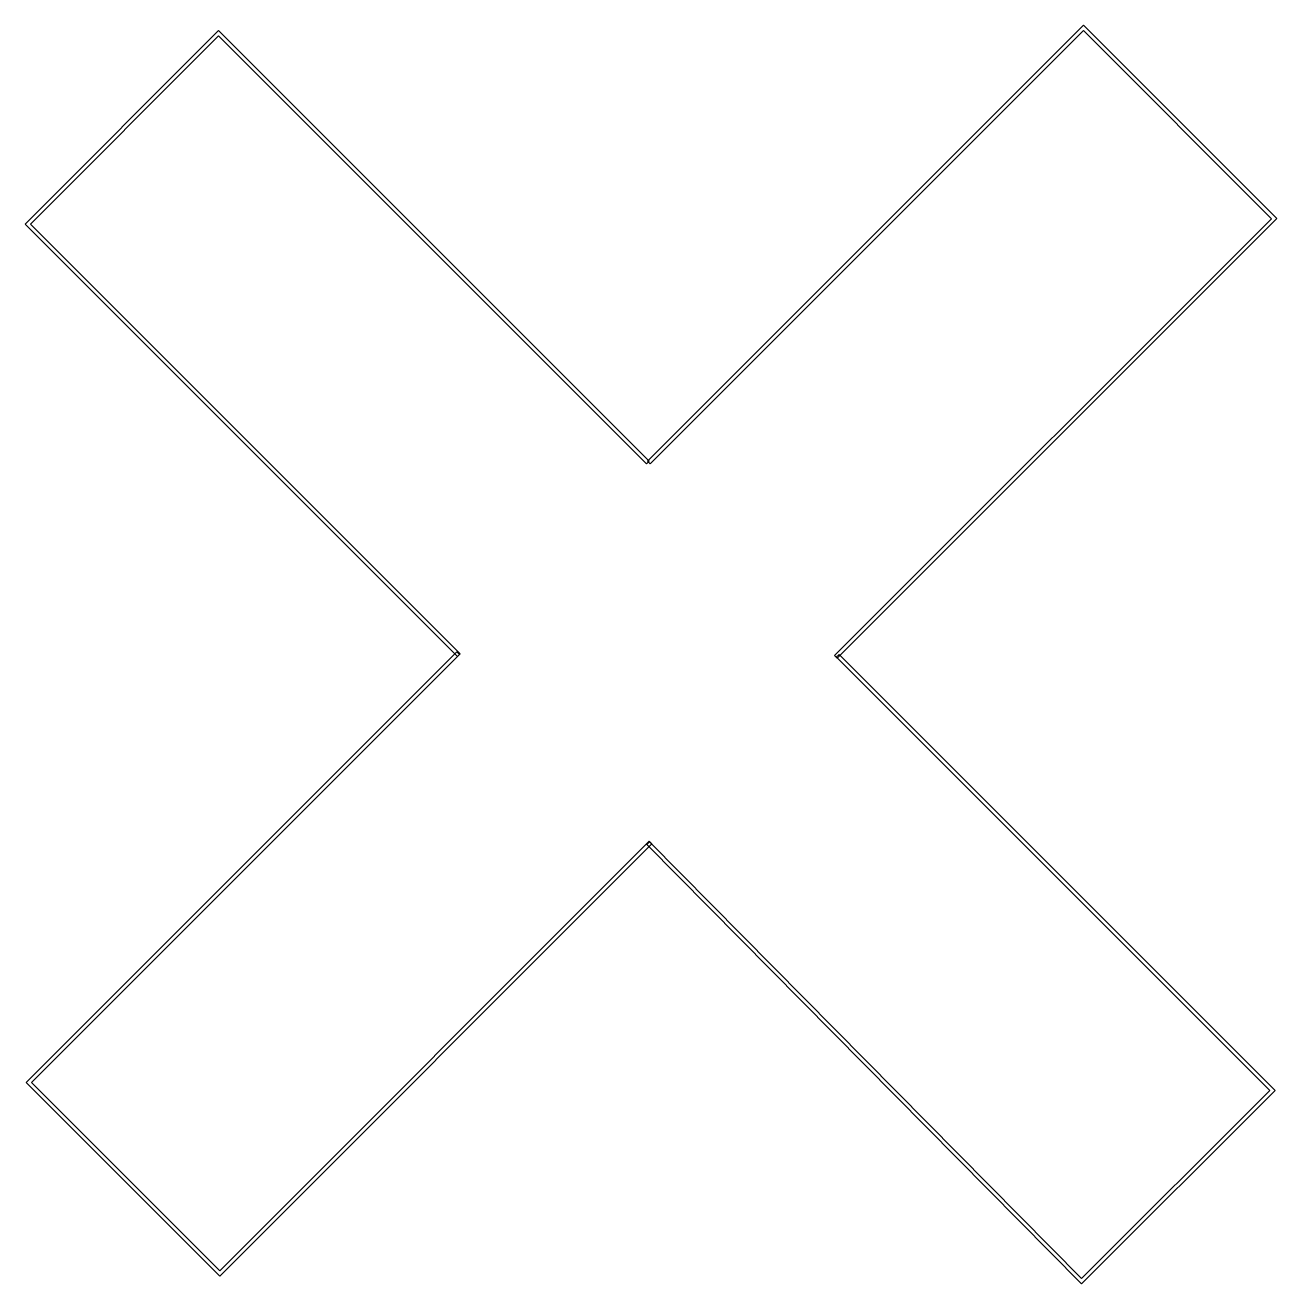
# Model space of a CAD drawing. Extents: x 39 to 270, y 165 to 398.
import ezdxf

# ---------------------------------------------------------------- set-up
doc = ezdxf.new("R2010")
doc.units = 0
doc.layers.add('Layer_1', color=7, linetype='CONTINUOUS')

msp = doc.modelspace()

# ---------------------------------------------------------------- linework, layer by layer
at = {"layer": 'Layer_1', "color": 7}
for points in [[(188.362083, 281.527011), (269.124308, 362.289236), (234.354291, 397.059253), (154.275149, 316.980111), (154.275149, 316.97871), (153.779126, 317.475435), (234.35359, 398.052702), (270.115655, 362.290637), (188.858807, 281.030987), (188.362083, 281.527011), (188.362083, 281.527011)], [(74.477449, 397.048174), (154.073177, 317.451746), (153.577854, 316.956422), (74.477449, 396.057528), (39.708132, 361.28681), (119.125908, 281.867633), (118.629885, 281.37231), (38.716085, 361.28681), (74.477449, 397.048174), (74.477449, 397.048174)], [(38.916286, 202.612797), (118.512715, 282.208525), (119.008038, 281.713202), (39.906933, 202.612797), (74.67765, 167.843481), (154.096827, 247.261257), (154.592151, 246.765233), (74.67765, 166.851433), (38.916286, 202.612797), (38.916286, 202.612797)], [(154.115812, 247.088555), (234.028783, 166.414794), (268.7988, 201.184811), (188.719659, 281.263952), (188.655704, 281.22642), (189.214982, 281.759976), (269.792249, 201.185512), (234.030184, 165.423447), (153.619788, 246.591831), (154.115812, 247.088555)]]:
    msp.add_lwpolyline(points, dxfattribs=at)

doc.saveas('drawing.dxf')
